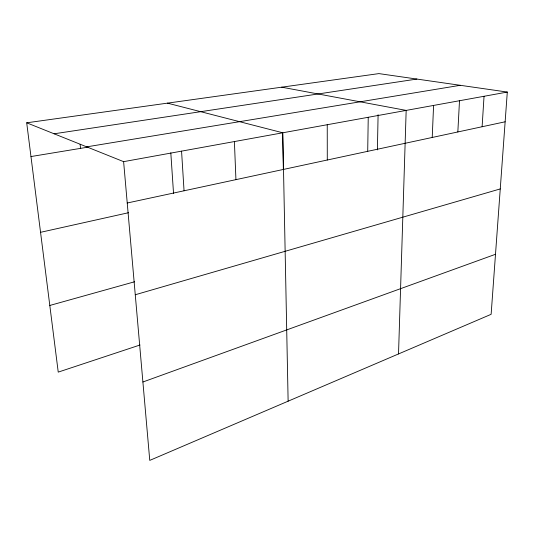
<?xml version="1.0" encoding="UTF-8"?>
<svg xmlns="http://www.w3.org/2000/svg" width="534" height="534" viewBox="0 0 534 534"><rect width="100%" height="100%" fill="white"/><g stroke="black" fill="none" stroke-linecap="round" stroke-linejoin="round"><path stroke-width="0.8" d="M367.706 151.322L368.24 117.286M377.398 149.9L378.099 114.697M398.524 353.942L406.167 110.404L281.712 87.182M432.22 137.465L433.588 105.432M457.838 131.958L459.5 100.732M482.109 126.738L484.038 96.287M26.7 122.807L378.913 73.605L507.3 92.062L491.133 314.312L149.76 460.395L123.614 161.655L26.7 122.807L58.233 372.118L140.048 344.991M142.898 382.004L495.499 254.284M135.262 294.755L500.251 188.929M49.802 305.461L134.601 281.765M40.551 232.317L128.641 212.686M127.232 203L505.137 121.792M123.614 161.655L507.3 92.062M86.695 146.857L460.275 85.306M30.965 156.555L87.95 147.15M54.101 133.794L416.867 79.065M167.462 103.142L282.78 132.786L288.126 401.188M80.113 144.293L80.547 148.372M170.807 152.811L173.537 193.435M181.56 151.149L184.05 190.792M234.399 141.563L235.935 179.638M282.633 133.093L283.354 169.151M327.242 124.722L327.289 160.013"/></g></svg>
